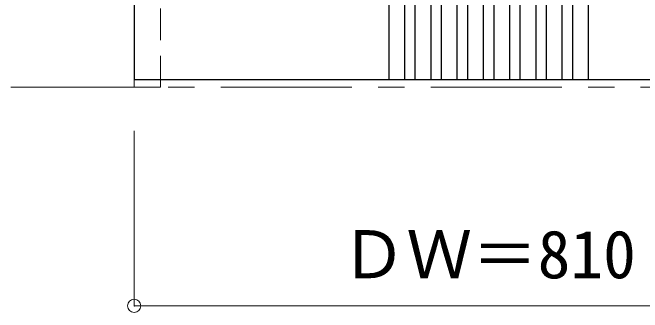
# Model space of a CAD drawing. Units: millimetres, scale not verified. Extents: x -6000 to 5700, y -4307 to 4260.
# Drawn here: x -1648 to -928, y 1160 to 1503 of the extents above; entities that cross this region are included whole.
import ezdxf
from ezdxf.enums import TextEntityAlignment as Align

# ---------------------------------------------------------------- set-up
doc = ezdxf.new("R2010")
doc.units = ezdxf.units.MM
doc.header["$LTSCALE"] = 30
doc.header["$PDMODE"] = 32
doc.header["$PDSIZE"] = 15
doc.linetypes.add('CHAIN1', pattern=[8, 5, -1, 1, -1])
doc.linetypes.add('DASHED1', pattern=[1.8, 1.2, -0.6])
for name, color, linetype, lineweight in [('0-2_扉', 4, 'DASHED1', 9), ('0-3_仕上げ', 7, 'Continuous', 18), ('0-4_枠', 3, 'Continuous', 25), ('0-B_寸法', 7, 'Continuous', 9)]:
    doc.layers.add(name, color=color, linetype=linetype, lineweight=lineweight)
doc.styles.add('ＭＳ ゴシック', font='')
doc.styles.get('ＭＳ ゴシック').set_extended_font_data('MS Gothic')

msp = doc.modelspace()

# ---------------------------------------------------------------- linework, layer by layer
at = {"layer": '0-2_扉', "color": 3, "linetype": 'Continuous', "lineweight": 25}
for p in [(-1509, 3409.5), (-702, 1426.5)]:
    msp.add_line(p, (-1509, 1426.5), dxfattribs=at)
at = {"layer": '0-3_仕上げ', "color": 3, "lineweight": 25}
for p, q in [((-1218, 3409.5), (-1218, 1426.5)), ((-1200, 3409.5), (-1200, 1426.5)), ((-1188, 3409.5), (-1188, 1426.5)), ((-1170, 3409.5), (-1170, 1426.5)), ((-1158, 3409.5), (-1158, 1426.5)), ((-1140, 3409.5), (-1140, 1426.5)), ((-1128, 3409.5), (-1128, 1426.5)), ((-1110, 3409.5), (-1110, 1426.5)), ((-1098, 3409.5), (-1098, 1426.5)), ((-1080, 3409.5), (-1080, 1426.5)), ((-1068, 3409.5), (-1068, 1426.5)), ((-1050, 3409.5), (-1050, 1426.5)), ((-1038, 3409.5), (-1038, 1426.5)), ((-1020, 3409.5), (-1020, 1426.5)), ((-1008, 3409.5), (-1008, 1426.5)), ((-990, 3409.5), (-990, 1426.5))]:
    msp.add_line(p, q, dxfattribs=at)
at = {"layer": '0-4_枠', "color": 4, "linetype": 'DASHED1', "lineweight": 9}
for p, q in [((-1509, 1418), (-1509, 3423)), ((-1479, 1418), (-1479, 3423)), ((-1509, 1418), (-1479, 1418))]:
    msp.add_line(p, q, dxfattribs=at)
at = {"layer": '0-B_寸法', "linetype": 'CHAIN1', "lineweight": 18}
msp.add_line((-5490, 1418), (1678, 1418), dxfattribs=at)
at = {"layer": '0-B_寸法', "color": 4}
for p, q in [((-1509, 1168), (-1509, 1368)), ((-699, 1168), (-1509, 1168))]:
    msp.add_line(p, q, dxfattribs=at)
at = {"layer": '0-B_寸法'}
msp.add_point((-1509, 1168), dxfattribs=at)

# ---------------------------------------------------------------- texts
at = {"layer": '0-B_寸法', "style": 'ＭＳ ゴシック'}
msp.add_text('ＤＷ＝810', height=54.99, dxfattribs=at).set_placement((-1272.75, 1183), align=Align.BOTTOM_LEFT)

doc.saveas('drawing.dxf')
